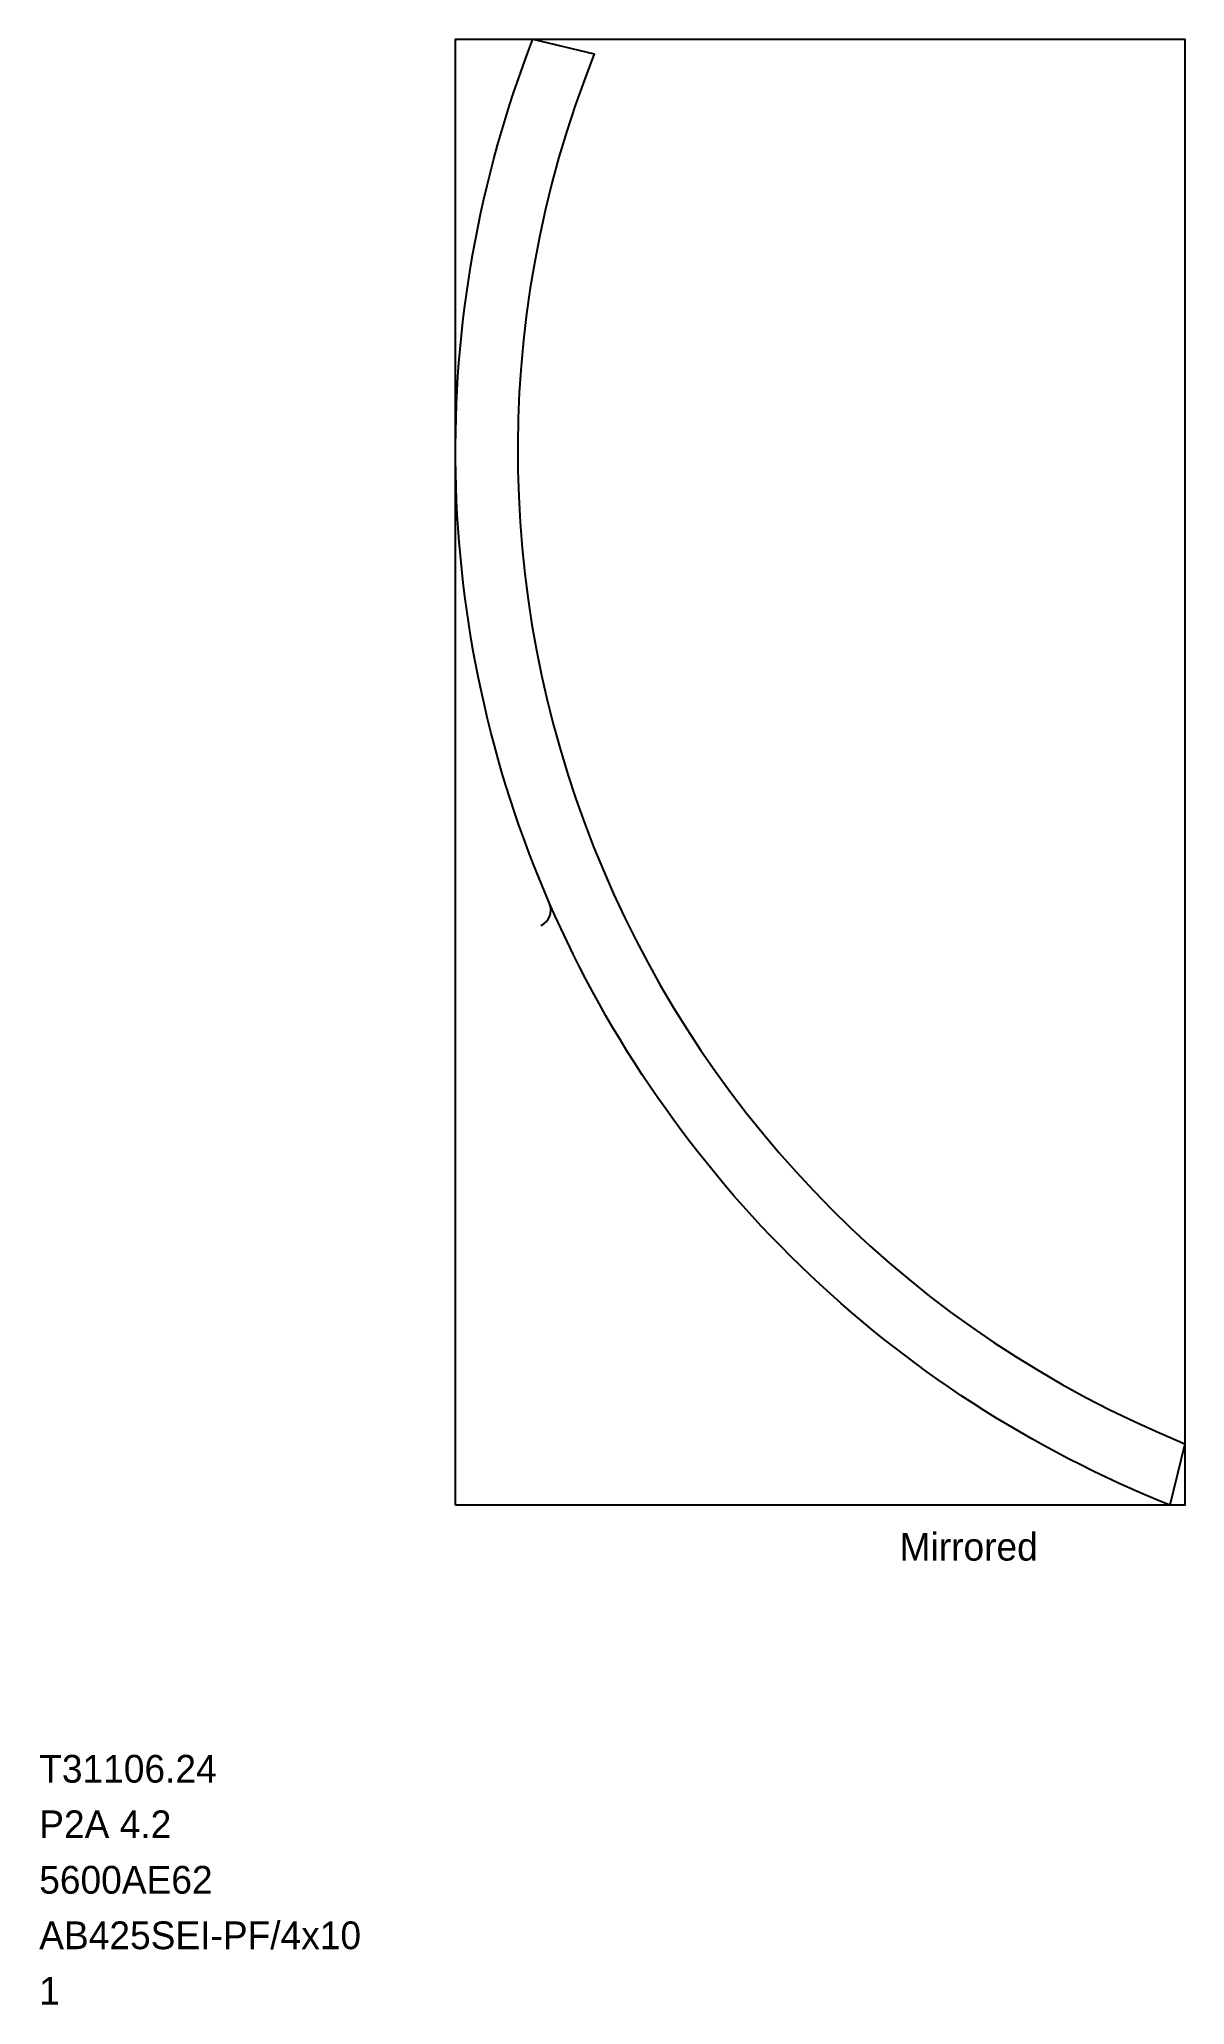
# Model space of a CAD drawing. Header units: metres. Extents: x -7.5 to 13.1, y -9 to 26.4.
import ezdxf

# ---------------------------------------------------------------- set-up
doc = ezdxf.new("R2010")
doc.units = ezdxf.units.M

msp = doc.modelspace()

# ---------------------------------------------------------------- linework, layer by layer
at = {"layer": 'BORDER_Z0P04', "color": 7}
msp.add_lwpolyline([(0, 0), (0, 26.4048), (13.1355, 26.4048), (13.1355, 0)], close=True, dxfattribs=at)
at = {"layer": 'ROUTE_Z0P25LT130RAMP', "color": 3}
msp.add_lwpolyline([(1.53815, 10.443716, 0.414213562), (1.693704, 10.83843, -0.197913754), (1.394367, 26.4048), (2.499314, 26.140197, 0.411830298), (13.135789, 1.106192), (12.870881, -0.000027, -0.197913754), (1.693704, 10.83843)], format="xyb", dxfattribs=at)

# ---------------------------------------------------------------- texts
at = {"layer": 'DESCRIPTION', "color": 1}
msp.add_text('P2A 4.2', height=0.5, dxfattribs=at).set_placement((-7.5, -6))
at = {"layer": 'FILENAME', "color": 1}
msp.add_text('5600AE62', height=0.5, dxfattribs=at).set_placement((-7.5, -7))
at = {"layer": 'ITEMNUMBER', "color": 1}
msp.add_text('T31106.24', height=0.5, dxfattribs=at).set_placement((-7.5, -5))
at = {"layer": 'MATERIALNAME', "color": 1}
msp.add_text('AB425SEI-PF/4x10', height=0.5, dxfattribs=at).set_placement((-7.5, -8))
at = {"layer": 'Qty', "color": 1}
msp.add_text('1', height=0.5, dxfattribs=at).set_placement((-7.5, -9))
at = {"layer": 'RUNFIELD', "color": 1}
msp.add_text('Mirrored', height=0.5, dxfattribs=at).set_placement((8, -1))

doc.saveas('drawing.dxf')
